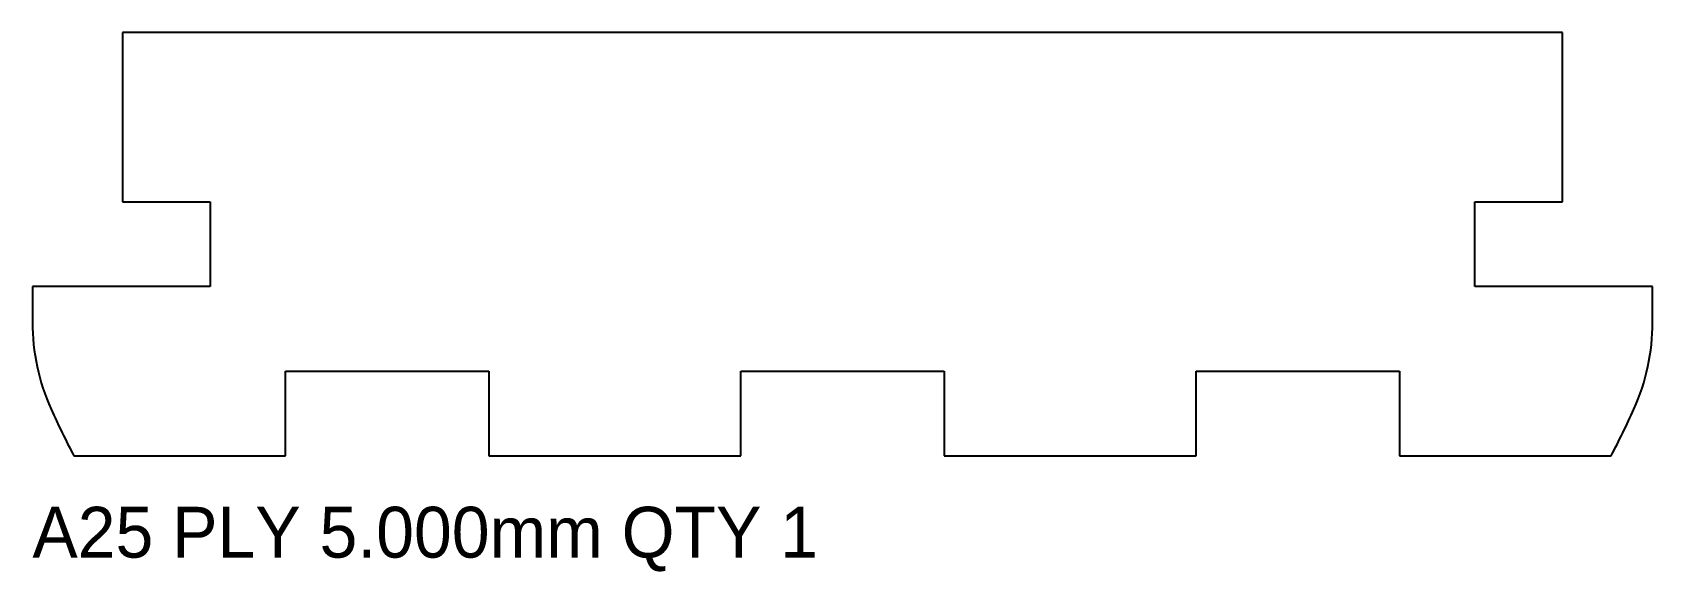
# Model space of a CAD drawing. Header units: millimetres. Extents: x 0 to 95.6, y -6.8 to 25.
import ezdxf

# ---------------------------------------------------------------- set-up
doc = ezdxf.new("R2010")
doc.units = ezdxf.units.MM
doc.layers.add('CUT', color=1, linetype='Continuous')
doc.layers.add('LABELS_NONCUT', color=3, linetype='Continuous')

msp = doc.modelspace()

# ---------------------------------------------------------------- linework, layer by layer
at = {"layer": 'CUT'}
for p, q in [((90.322, 25, 0), (5.322, 25, 0)), ((5.322, 25, 0), (5.322, 15, 0)), ((90.322, 15, 0), (90.322, 25, 0)), ((5.322, 15, 0), (10.5, 15, 0)), ((10.5, 15, 0), (10.5, 10, 0)), ((85.144, 10, 0), (85.144, 15, 0)), ((85.144, 15, 0), (90.322, 15, 0)), ((10.5, 10, 0), (0, 10, 0)), ((0, 10, 0), (0, 7.897, 0)), ((95.644, 10, 0), (85.144, 10, 0)), ((95.644, 7.897, 0), (95.644, 10, 0)), ((14.95, 0), (14.95, 5)), ((14.95, 5), (26.95, 5)), ((26.95, 5), (26.95, 0)), ((41.822, 0, 0), (41.822, 5, 0)), ((41.822, 5, 0), (53.822, 5, 0)), ((53.822, 5, 0), (53.822, 0, 0)), ((68.694, 5, 0), (80.694, 5, 0)), ((68.694, 0, 0), (68.694, 5, 0)), ((80.694, 5, 0), (80.694, 0, 0)), ((2.45, 0, 0), (14.95, 0)), ((26.95, 0), (41.822, 0, 0)), ((53.822, 0, 0), (68.694, 0, 0)), ((80.694, 0, 0), (93.194, 0, 0))]:
    msp.add_line(p, q, dxfattribs=at)
for centre, radius, start, end in [((12.5, 7.897, 0), 12.5, 180, 204.22519), ((83.144, 7.897, 0), 12.5, -24.22519, 0), ((46.714, 23.291, 0), 50.017, 204.22519, 207.75296), ((48.931, 23.291, 0), 50.017, 332.24704, 335.77481)]:
    msp.add_arc(centre, radius, start, end, dxfattribs=at)

# ---------------------------------------------------------------- texts
at = {"layer": 'LABELS_NONCUT'}
msp.add_text('A25 PLY 5.000mm QTY 1', height=3, dxfattribs=at).set_placement((0, -6))

doc.saveas('drawing.dxf')
